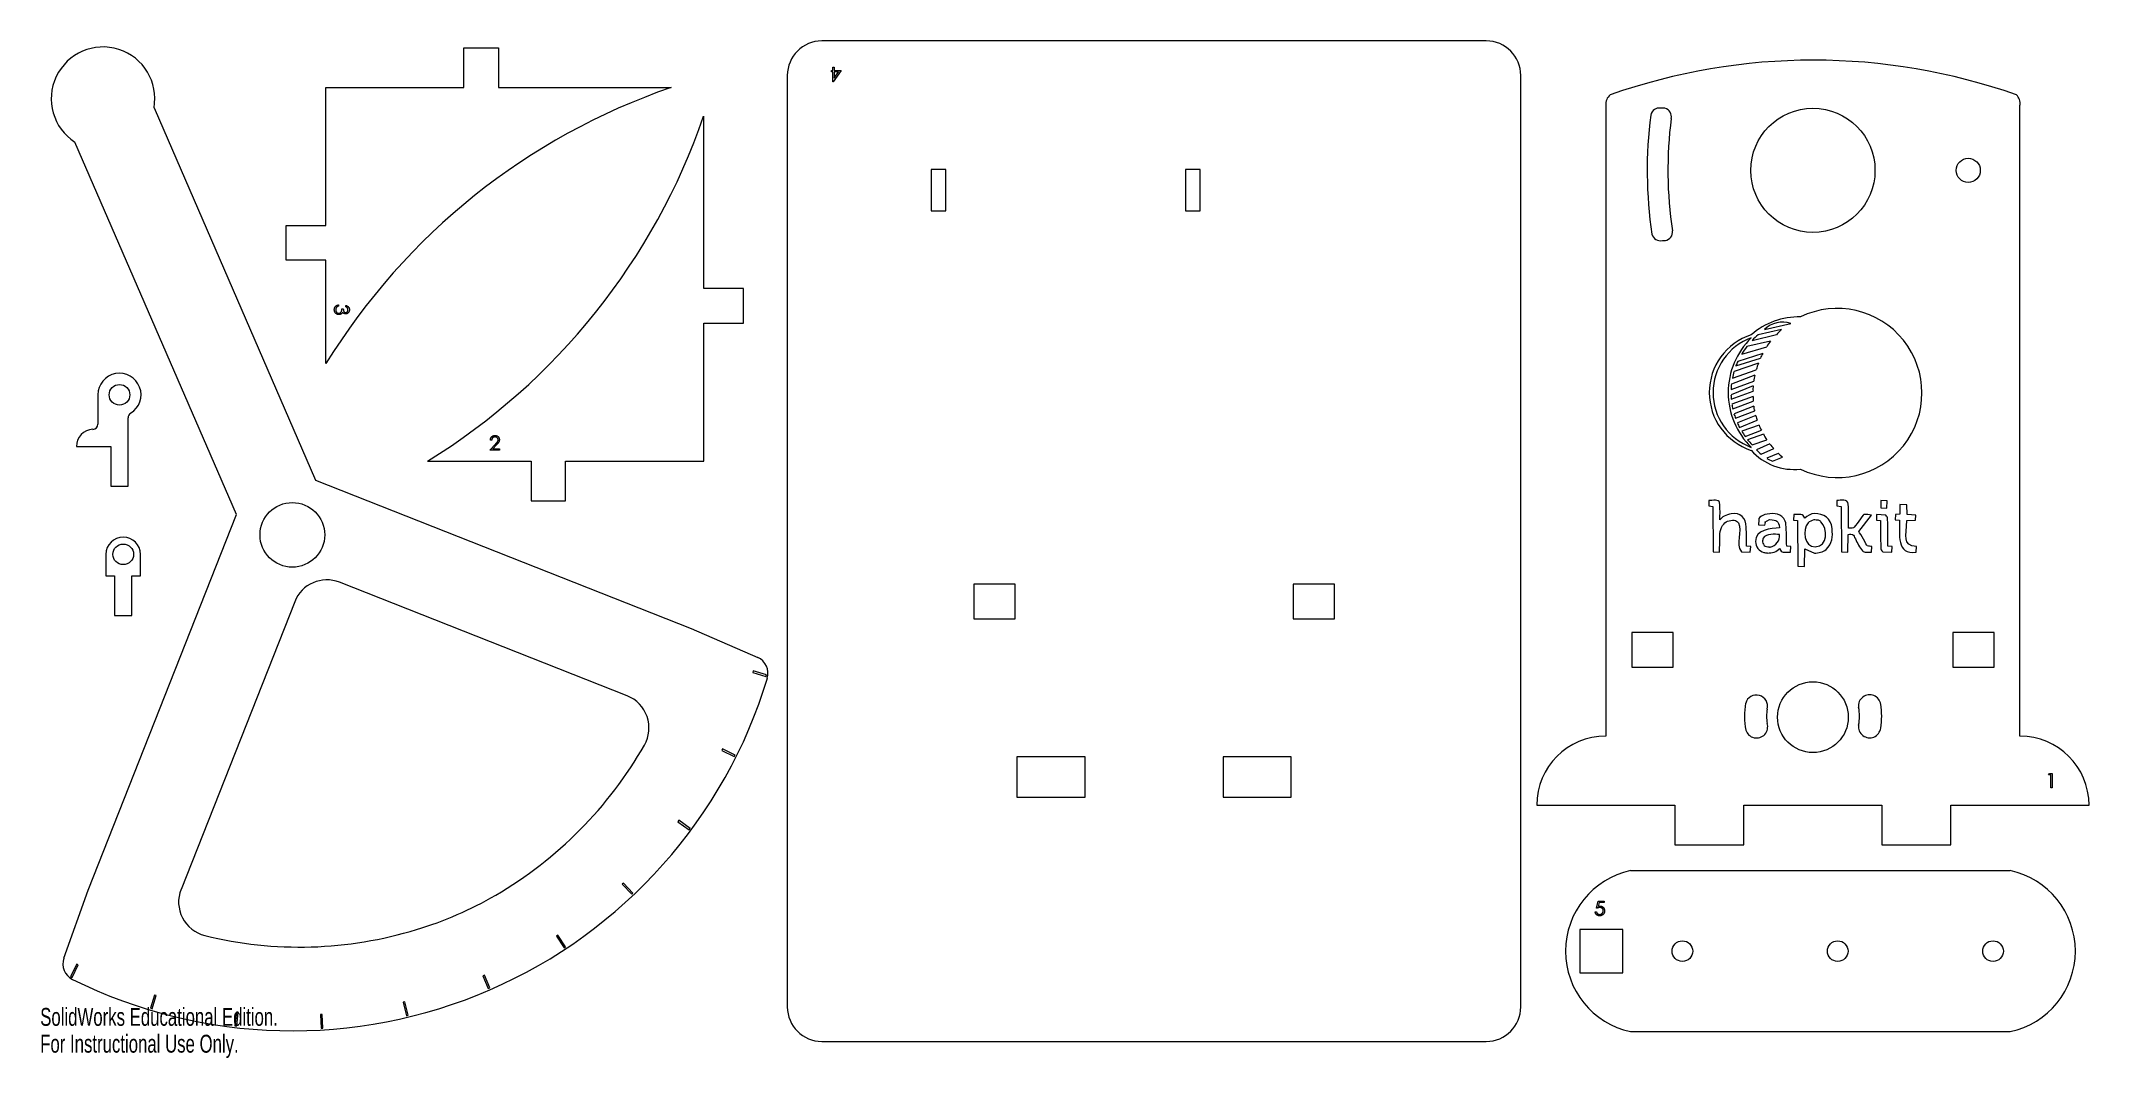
# Model space of a CAD drawing. Header units: millimetres. Extents: x 0 to 302, y 0 to 150.
import ezdxf

# ---------------------------------------------------------------- set-up
doc = ezdxf.new("R2010")
doc.units = ezdxf.units.MM
doc.styles.add('SLDTEXTSTYLE0', font='TXT', dxfattribs={"width": 0.7})

msp = doc.modelspace()

# ---------------------------------------------------------------- linework, layer by layer
at = {"color": 7, "linetype": 'Continuous', "lineweight": 15}
for p, q in [((62.37, 142.88), (62.37, 148.72)), ((62.37, 148.72), (67.45, 148.72)), ((67.45, 148.72), (67.45, 142.88)), ((212.83, 149.74), (115.04, 149.74)), ((116.44, 145.41), (116.68, 145.41)), ((116.44, 145.2), (116.44, 145.41)), ((116.68, 145.2), (116.44, 145.2)), ((116.68, 145.9), (116.87, 145.9)), ((116.68, 145.41), (116.68, 145.9)), ((116.68, 143.73), (116.68, 145.2)), ((117.88, 145.41), (116.72, 143.73)), ((116.87, 145.9), (116.87, 145.41)), ((116.87, 145.41), (117.88, 145.41)), ((117.5, 145.2), (116.87, 145.2)), ((116.87, 145.2), (116.87, 144.28)), ((116.87, 144.28), (117.5, 145.2)), ((42.05, 142.88), (62.37, 142.88)), ((42.05, 122.56), (42.05, 142.88)), ((67.45, 142.88), (92.85, 142.88)), ((109.96, 144.66), (109.96, 7.5)), ((116.72, 143.73), (116.68, 143.73)), ((217.91, 7.5), (217.91, 144.66)), ((16.76, 139.89), (40.54, 85.06)), ((97.65, 113.27), (97.65, 138.67)), ((230.42, 140.27), (230.42, 47.37)), ((239.13, 139.82), (238.5, 139.84)), ((291.38, 47.37), (291.38, 140.27)), ((28.88, 80.01), (5.1, 134.84)), ((133.27, 130.82), (131.11, 130.82)), ((131.11, 130.82), (131.11, 124.72)), ((133.27, 124.72), (133.27, 130.82)), ((170.73, 130.82), (168.57, 130.82)), ((168.57, 130.82), (168.57, 124.72)), ((170.73, 124.72), (170.73, 130.82)), ((131.11, 124.72), (133.27, 124.72)), ((168.57, 124.72), (170.73, 124.72)), ((36.21, 117.48), (36.21, 122.56)), ((36.21, 122.56), (42.05, 122.56)), ((238.75, 120.36), (239.18, 120.35)), ((42.05, 117.48), (36.21, 117.48)), ((42.05, 102.24), (42.05, 117.48)), ((103.49, 113.27), (97.65, 113.27)), ((103.49, 108.19), (103.49, 113.27)), ((43.91, 110.87), (43.91, 110.68)), ((44.4, 110.28), (44.61, 110.28)), ((44.97, 110.6), (44.97, 110.79)), ((97.65, 108.19), (103.49, 108.19)), ((97.65, 87.87), (97.65, 108.19)), ((254.68, 105.52), (251.18, 104.73)), ((251.96, 105.63), (255.54, 106.49)), ((256.26, 107.23), (252.85, 106.45)), ((253.78, 107.23), (257.65, 108.15)), ((249.57, 101.89), (253.19, 103.03)), ((253.52, 103.71), (249.84, 102.53)), ((250.43, 103.64), (254.11, 104.71)), ((248.86, 98.43), (252.21, 99.64)), ((252.36, 100.5), (248.92, 99.22)), ((249.06, 100.09), (252.56, 101.33)), ((252.89, 102.31), (249.29, 101.05)), ((8.49, 97.63), (8.49, 93.3)), ((252.13, 98.93), (248.85, 97.61)), ((248.89, 97), (252.09, 98.17)), ((252.1, 97.4), (248.98, 96.23)), ((249.11, 95.56), (252.11, 96.68)), ((12.94, 84.16), (12.94, 94.25)), ((252.2, 95.96), (249.29, 94.85)), ((249.51, 94.19), (252.33, 95.27)), ((252.5, 94.56), (249.79, 93.49)), ((250.11, 92.82), (252.72, 93.88)), ((66.44, 90.94), (66.25, 90.94)), ((252.98, 93.17), (250.43, 92.26)), ((250.93, 91.5), (253.32, 92.42)), ((253.61, 91.86), (251.29, 91.02)), ((251.94, 90.28), (254.12, 91.02)), ((5.32, 90.01), (10.4, 90.01)), ((10.4, 90.01), (10.4, 84.16)), ((57.01, 87.87), (72.25, 87.87)), ((66.17, 89.48), (66.99, 90.35)), ((67.61, 89.48), (66.17, 89.48)), ((67.16, 90.26), (66.63, 89.7)), ((66.63, 89.7), (67.61, 89.7)), ((67.61, 89.7), (67.61, 89.48)), ((72.25, 87.87), (72.25, 82.03)), ((77.33, 82.03), (77.33, 87.87)), ((77.33, 87.87), (97.65, 87.87)), ((254.57, 90.39), (252.59, 89.54)), ((253.3, 88.89), (255.17, 89.71)), ((255.78, 89.01), (254.12, 88.28)), ((254.95, 87.84), (256.45, 88.46)), ((40.54, 85.06), (95.83, 63.22)), ((10.4, 84.16), (12.94, 84.16)), ((72.25, 82.03), (77.33, 82.03)), ((245.57, 82.08), (245.57, 81.26)), ((264.44, 82.08), (264.44, 81.26)), ((271.84, 82.03), (270.9, 82.08)), ((270.9, 82.08), (270.9, 80.98)), ((271.78, 80.92), (271.84, 82.03)), ((274.71, 81.42), (273.71, 81.48)), ((273.71, 81.48), (273.71, 80.04)), ((274.76, 79.99), (274.71, 81.42)), ((7.04, 24.71), (28.88, 80.01)), ((245.57, 81.26), (246.17, 81.2)), ((246.17, 81.2), (246.23, 74.52)), ((252.91, 78.5), (253.84, 78.44)), ((253.84, 78.88), (254.51, 79.27)), ((253.9, 78.83), (253.84, 78.88)), ((253.84, 78.44), (253.9, 78.83)), ((258.09, 79.99), (258.04, 79.16)), ((258.04, 79.16), (258.65, 79.1)), ((258.65, 79.1), (258.7, 72.42)), ((264.44, 81.26), (265.05, 81.2)), ((265.05, 81.2), (265.1, 74.52)), ((267.64, 77.5), (269.52, 79.93)), ((271.62, 79.93), (270.24, 79.99)), ((270.24, 79.99), (270.24, 79.16)), ((270.24, 79.16), (270.84, 79.1)), ((270.9, 80.98), (271.78, 80.92)), ((273.05, 79.99), (273, 79.21)), ((273, 79.21), (273.66, 79.16)), ((273.71, 80.04), (273.05, 79.99)), ((274.71, 79.1), (275.98, 79.16)), ((276.03, 79.93), (274.76, 79.99)), ((275.98, 79.16), (276.03, 79.93)), ((266.04, 74.47), (266.1, 77.06)), ((9.68, 74.14), (9.68, 70.97)), ((14.76, 70.97), (14.76, 74.14)), ((246.23, 74.52), (247.17, 74.47)), ((250.37, 74.52), (251.69, 74.47)), ((251.75, 75.29), (251.14, 75.35)), ((251.69, 74.47), (251.75, 75.29)), ((254.51, 75.18), (254.56, 75.24)), ((254.56, 75.24), (254.62, 75.18)), ((257.65, 75.29), (257.05, 75.35)), ((257.6, 74.47), (257.65, 75.29)), ((258.7, 72.42), (259.64, 72.37)), ((259.64, 72.37), (259.69, 74.96)), ((259.69, 74.96), (261.13, 74.3)), ((265.1, 74.52), (266.04, 74.47)), ((269.52, 74.47), (269.57, 75.29)), ((271.17, 74.52), (272.5, 74.47)), ((272.55, 75.29), (271.95, 75.35)), ((272.5, 74.47), (272.55, 75.29)), ((276.09, 74.47), (276.14, 75.29)), ((9.68, 70.97), (10.95, 70.97)), ((10.95, 70.97), (10.95, 65.13)), ((13.49, 70.97), (14.76, 70.97)), ((13.49, 65.13), (13.49, 70.97)), ((86.39, 53.3), (44.05, 70.03)), ((143.49, 69.73), (137.4, 69.73)), ((137.4, 69.73), (137.4, 64.65)), ((143.49, 64.65), (143.49, 69.73)), ((184.39, 69.73), (184.39, 64.65)), ((190.48, 69.73), (184.39, 69.73)), ((190.48, 64.65), (190.48, 69.73)), ((37.46, 67.17), (20.73, 24.81)), ((10.95, 65.13), (13.49, 65.13)), ((137.4, 64.65), (143.49, 64.65)), ((184.39, 64.65), (190.48, 64.65)), ((95.83, 63.22), (105.6, 58.96)), ((240.33, 62.61), (234.23, 62.61)), ((234.23, 62.61), (234.23, 57.53)), ((240.33, 57.53), (240.33, 62.61)), ((287.57, 62.61), (281.48, 62.61)), ((281.48, 62.61), (281.48, 57.53)), ((287.57, 57.53), (287.57, 62.61)), ((234.23, 57.53), (240.33, 57.53)), ((281.48, 57.53), (287.57, 57.53)), ((104.95, 56.97), (104.88, 56.73)), ((104.88, 56.73), (106.82, 56.15)), ((106.9, 56.39), (104.95, 56.97)), ((106.82, 56.15), (106.9, 56.39)), ((100.44, 45.5), (100.33, 45.27)), ((100.33, 45.27), (102.14, 44.36)), ((102.26, 44.59), (100.44, 45.5)), ((102.14, 44.36), (102.26, 44.59)), ((153.78, 44.33), (143.75, 44.33)), ((143.75, 44.33), (143.75, 38.36)), ((153.78, 38.36), (153.78, 44.33)), ((184.13, 44.33), (174.1, 44.33)), ((174.1, 44.33), (174.1, 38.36)), ((184.13, 38.36), (184.13, 44.33)), ((295.58, 41.65), (295.71, 41.86)), ((295.91, 41.65), (295.58, 41.65)), ((295.71, 41.86), (296.1, 41.86)), ((295.91, 39.75), (295.91, 41.65)), ((296.1, 39.75), (295.91, 39.75)), ((296.1, 41.86), (296.1, 39.75)), ((143.75, 38.36), (153.78, 38.36)), ((174.1, 38.36), (184.13, 38.36)), ((220.26, 37.21), (240.58, 37.21)), ((240.58, 37.21), (240.58, 31.36)), ((250.74, 37.21), (271.06, 37.21)), ((250.74, 31.36), (250.74, 37.21)), ((271.06, 37.21), (271.06, 31.36)), ((281.22, 37.21), (301.54, 37.21)), ((281.22, 31.36), (281.22, 37.21)), ((94.01, 34.98), (93.85, 34.77)), ((93.85, 34.77), (95.49, 33.56)), ((95.64, 33.77), (94.01, 34.98)), ((95.49, 33.56), (95.64, 33.77)), ((240.58, 31.36), (250.74, 31.36)), ((271.06, 31.36), (281.22, 31.36)), ((289.95, 27.56), (234.07, 27.56)), ((3.48, 14.67), (7.04, 24.71)), ((85.84, 25.74), (85.66, 25.56)), ((85.66, 25.56), (87.06, 24.09)), ((87.24, 24.26), (85.84, 25.74)), ((87.06, 24.09), (87.24, 24.26)), ((228.86, 21.5), (229.05, 21.5)), ((229.07, 22.02), (229.29, 23.08)), ((229.29, 23.08), (230.16, 23.08)), ((229.44, 22.86), (229.32, 22.3)), ((230.16, 22.86), (229.44, 22.86)), ((230.16, 23.08), (230.16, 22.86)), ((226.58, 18.88), (226.58, 12.53)), ((232.93, 18.88), (226.58, 18.88)), ((232.93, 12.53), (232.93, 18.88)), ((76.2, 18.05), (75.99, 17.91)), ((75.99, 17.91), (77.11, 16.22)), ((77.32, 16.36), (76.2, 18.05)), ((77.11, 16.22), (77.32, 16.36)), ((5.37, 13.79), (4.46, 11.97)), ((4.69, 11.85), (5.6, 13.67)), ((5.6, 13.67), (5.37, 13.79)), ((65.37, 12.16), (65.14, 12.06)), ((66.18, 10.29), (65.37, 12.16)), ((226.58, 12.53), (232.93, 12.53)), ((4.46, 11.97), (4.69, 11.85)), ((16.83, 9.24), (16.25, 7.29)), ((16.49, 7.22), (17.07, 9.16)), ((17.07, 9.16), (16.83, 9.24)), ((65.14, 12.06), (65.94, 10.19)), ((65.94, 10.19), (66.18, 10.29)), ((16.25, 7.29), (16.49, 7.22)), ((28.91, 6.74), (28.67, 4.73)), ((29.16, 6.71), (28.91, 6.74)), ((28.93, 4.7), (29.16, 6.71)), ((41.48, 6.4), (41.23, 6.39)), ((41.23, 6.39), (41.35, 4.36)), ((41.61, 4.37), (41.48, 6.4)), ((53.68, 8.24), (53.43, 8.18)), ((53.43, 8.18), (53.9, 6.2)), ((54.15, 6.26), (53.68, 8.24)), ((53.9, 6.2), (54.15, 6.26)), ((28.67, 4.73), (28.93, 4.7)), ((41.35, 4.36), (41.61, 4.37)), ((234.07, 3.86), (289.95, 3.86)), ((115.04, 2.42), (212.83, 2.42))]:
    msp.add_line(p, q, dxfattribs=at)
for centre, radius in [((260.9, 130.68), 9.14), ((283.76, 130.68), 1.78), ((11.67, 97.63), 1.52), ((37.11, 77.01), 4.76), ((12.22, 74.14), 1.52), ((260.9, 50.16), 5.21), ((241.69, 15.71), 1.52), ((264.55, 15.71), 1.52), ((287.41, 15.71), 1.52)]:
    msp.add_circle(centre, radius, dxfattribs=at)
for centre, radius, start, end in [((9.25, 141.23), 7.62, 349.8887, 237.0033), ((115.04, 144.66), 5.08, 90, 180), ((212.83, 144.66), 5.08, 0, 90), ((260.97, 56.86), 90.05, 70.6031, 109.3969), ((124.27, 51.53), 96.6, 108.983, 148.3366), ((232.19, 140.42), 1.78, 129.5696, 184.9503), ((289.62, 140.53), 1.78, 351.658, 45.4028), ((6.3, 170.09), 96.6, 301.6634, 341.017), ((299.76, 130.68), 63.25, 172.5987, 188.5527), ((238.29, 138.59), 1.27, 80.4229, 169.2769), ((238.81, 138.59), 1.27, 346.5757, 75.4297), ((299.76, 130.68), 60.2, 172.7279, 188.4925), ((238.44, 121.58), 1.26, 193.9973, 283.9973), ((238.97, 121.6), 1.27, 279.6385, 8.4925), ((258.82, 98.54), 10.56, 88.6203, 131.427), ((264.5, 97.9), 12.45, 244.1768, 115.8232), ((254.6, 97.96), 8.95, 108.026, 251.974), ((254.79, 97.96), 8.59, 110.157, 249.843), ((259.69, 97.96), 11.26, 134.2971, 225.7029), ((258.86, 98.99), 9.58, 128.8647, 136.0623), ((256.45, 104.59), 3.76, 71.4037, 135.2898), ((257.16, 103.15), 3.42, 136.375, 152.9204), ((259.46, 103.4), 4.99, 129.8776, 141.8672), ((259.88, 97.95), 11.04, 155.4798, 159.0979), ((259.88, 97.95), 11.04, 142.0647, 148.9709), ((255.98, 102.09), 2.95, 146.5577, 161.4668), ((11.67, 97.63), 3.17, 301.073, 180), ((259.88, 97.95), 11.04, 163.667, 168.8245), ((256.26, 99.37), 4.06, 163.861, 176.1886), ((256.44, 100.59), 3.94, 154.1619, 169.2814), ((259.88, 97.95), 11.04, 181.7691, 184.9375), ((259.88, 97.95), 11.04, 173.368, 177.4945), ((254.43, 98.43), 2.35, 167.8425, 186.3464), ((257.18, 97.1), 5.09, 176.5976, 184.7676), ((13.7, 94.25), 0.762, 121.073, 180), ((259.88, 97.95), 11.04, 188.9733, 192.5189), ((259.88, 97.95), 11.04, 196.333, 199.9022), ((259.88, 97.95), 11.04, 203.8572, 207.6674), ((253.78, 95.9), 1.58, 177.6969, 203.4214), ((255.14, 95), 2.67, 189.5163, 204.8775), ((7.86, 90.01), 2.54, 92.2042, 180), ((7.73, 93.3), 0.762, 272.2042, 0), ((259.88, 97.95), 11.04, 211.0291, 215.7531), ((259.88, 97.95), 11.04, 218.8782, 224.0052), ((256.25, 94.19), 3.43, 197.3279, 211.0714), ((256.28, 92.91), 2.87, 201.397, 221.1218), ((258.09, 95.01), 8.37, 221.5732, 276.7192), ((258.12, 94.82), 7.65, 223.7096, 230.9261), ((258.08, 94.82), 7.65, 238.8121, 245.8449), ((257.07, 92), 2.98, 212.851, 230.3741), ((260.06, 93.49), 6.19, 226.3128, 234.276), ((12.22, 74.14), 2.54, 0, 180), ((254.22, 76.92), 1.78, 282.9104, 4.436), ((42.18, 65.3), 5.08, 68.446, 158.446), ((104.58, 56.63), 2.54, 343.1977, 66.446), ((37.11, 77.01), 73.03, 243.6943, 343.1977), ((84.52, 48.58), 5.08, 330.2236, 68.446), ((260.93, 50.3), 10.11, 169.0736, 191.6717), ((252.59, 51.79), 1.64, 344.8864, 164.8864), ((260.93, 50.3), 6.84, 171.0811, 188.9189), ((269.25, 51.83), 1.64, 7.7161, 187.7161), ((260.93, 50.3), 6.83, 348.9062, 11.0938), ((260.93, 50.3), 10.1, 350, 10), ((252.6, 48.75), 1.65, 197.3971, 17.3971), ((269.25, 48.76), 1.64, 172.2839, 352.2839), ((36.57, 76.01), 60.33, 300.3369, 330.2236), ((230.42, 37.21), 10.16, 90, 180), ((291.38, 37.21), 10.16, 0, 90), ((236.61, 15.71), 12.12, 102.0988, 257.9012), ((287.41, 15.71), 12.12, 282.0988, 77.9012), ((25.45, 22.95), 5.08, 158.446, 256.0649), ((39.32, 71.89), 55.38, 286.8615, 300.0304), ((38.22, 74.43), 58.12, 256.0649, 287.1736), ((5.87, 13.82), 2.54, 160.446, 243.6943), ((115.04, 7.5), 5.08, 180, 270), ((212.83, 7.5), 5.08, 270, 0)]:
    msp.add_arc(centre, radius, start, end, dxfattribs=at)
for points, knots in [([(43.28, 110.17), (43.29, 110.19), (43.29, 110.23), (43.29, 110.3), (43.31, 110.36), (43.32, 110.42), (43.35, 110.48), (43.37, 110.53), (43.41, 110.58), (43.44, 110.63), (43.48, 110.68), (43.53, 110.72), (43.58, 110.75), (43.64, 110.79), (43.7, 110.81), (43.77, 110.84), (43.84, 110.86), (43.88, 110.87), (43.91, 110.87)], [0, 0, 0, 0, 0.065538, 0.128956, 0.190367, 0.249965, 0.308569, 0.366415, 0.424556, 0.483181, 0.542251, 0.601744, 0.662508, 0.7245, 0.789139, 0.856354, 0.926299, 1, 1, 1, 1]), ([(43.97, 109.44), (43.94, 109.44), (43.88, 109.44), (43.79, 109.46), (43.71, 109.49), (43.62, 109.53), (43.55, 109.58), (43.48, 109.64), (43.42, 109.72), (43.37, 109.79), (43.33, 109.88), (43.3, 109.97), (43.29, 110.07), (43.29, 110.13), (43.28, 110.17)], [0, 0, 0, 0, 0.079635, 0.158895, 0.23958, 0.322382, 0.405793, 0.487884, 0.569711, 0.653048, 0.737434, 0.822573, 0.909763, 1, 1, 1, 1]), ([(43.62, 110.52), (43.61, 110.51), (43.59, 110.48), (43.57, 110.44), (43.55, 110.4), (43.53, 110.36), (43.52, 110.31), (43.51, 110.27), (43.5, 110.22), (43.5, 110.18), (43.5, 110.16)], [0, 0, 0, 0, 0.11826, 0.236156, 0.35563, 0.476249, 0.600164, 0.728633, 0.861326, 1, 1, 1, 1]), ([(43.5, 110.16), (43.5, 110.14), (43.5, 110.11), (43.51, 110.05), (43.52, 110), (43.53, 109.94), (43.55, 109.9), (43.58, 109.85), (43.6, 109.81), (43.63, 109.77), (43.67, 109.74), (43.7, 109.71), (43.74, 109.68), (43.78, 109.66), (43.82, 109.65), (43.86, 109.63), (43.91, 109.63), (43.93, 109.63), (43.95, 109.63)], [0, 0, 0, 0, 0.076062, 0.148732, 0.218375, 0.285723, 0.351058, 0.414935, 0.478486, 0.542169, 0.60475, 0.664119, 0.7215, 0.777616, 0.832666, 0.887858, 0.943468, 1, 1, 1, 1]), ([(43.91, 110.68), (43.89, 110.68), (43.86, 110.67), (43.82, 110.65), (43.77, 110.63), (43.74, 110.61), (43.7, 110.59), (43.67, 110.57), (43.64, 110.55), (43.62, 110.53), (43.62, 110.52)], [0, 0, 0, 0, 0.14977, 0.291316, 0.425966, 0.55216, 0.671527, 0.786122, 0.895325, 1, 1, 1, 1]), ([(43.95, 109.63), (43.97, 109.63), (44.01, 109.63), (44.07, 109.64), (44.12, 109.67), (44.18, 109.7), (44.22, 109.74), (44.27, 109.78), (44.3, 109.84), (44.33, 109.89), (44.34, 109.93), (44.36, 109.97), (44.37, 110.01), (44.37, 110.05), (44.38, 110.1), (44.39, 110.16), (44.39, 110.22), (44.4, 110.26), (44.4, 110.28)], [0, 0, 0, 0, 0.066903, 0.133472, 0.201015, 0.271618, 0.342884, 0.413833, 0.485572, 0.559817, 0.599915, 0.643623, 0.691922, 0.744713, 0.801511, 0.862871, 0.929335, 1, 1, 1, 1]), ([(44.34, 109.56), (44.33, 109.55), (44.3, 109.53), (44.26, 109.51), (44.21, 109.48), (44.17, 109.47), (44.12, 109.45), (44.07, 109.44), (44.02, 109.44), (43.98, 109.44), (43.97, 109.44)], [0, 0, 0, 0, 0.1281455, 0.2541925, 0.3781411, 0.5013808, 0.623957, 0.7470759, 0.8728647, 1, 1, 1, 1]), ([(44.52, 109.79), (44.51, 109.77), (44.49, 109.72), (44.45, 109.66), (44.4, 109.61), (44.36, 109.58), (44.34, 109.56)], [0, 0, 0, 0, 0.253916, 0.503896, 0.750255, 1, 1, 1, 1]), ([(44.96, 109.54), (44.94, 109.54), (44.89, 109.55), (44.83, 109.56), (44.77, 109.58), (44.71, 109.6), (44.66, 109.64), (44.61, 109.68), (44.56, 109.73), (44.54, 109.77), (44.52, 109.79)], [0, 0, 0, 0, 0.128068, 0.250608, 0.37063, 0.490072, 0.610375, 0.734313, 0.863217, 1, 1, 1, 1]), ([(44.61, 110.28), (44.61, 110.25), (44.62, 110.2), (44.63, 110.12), (44.64, 110.05), (44.66, 109.99), (44.69, 109.92), (44.72, 109.87), (44.75, 109.83), (44.79, 109.79), (44.83, 109.77), (44.87, 109.75), (44.92, 109.74), (44.95, 109.73), (44.96, 109.73)], [0, 0, 0, 0, 0.110151, 0.215684, 0.318037, 0.418137, 0.511656, 0.596672, 0.673801, 0.744527, 0.810701, 0.874075, 0.936704, 1, 1, 1, 1]), ([(44.96, 109.73), (44.97, 109.73), (44.99, 109.73), (45.03, 109.74), (45.06, 109.75), (45.09, 109.76), (45.12, 109.78), (45.14, 109.8), (45.17, 109.83), (45.2, 109.85), (45.22, 109.89), (45.24, 109.92), (45.25, 109.95), (45.27, 109.99), (45.28, 110.03), (45.29, 110.07), (45.29, 110.12), (45.29, 110.14), (45.29, 110.16)], [0, 0, 0, 0, 0.055265, 0.109948, 0.163898, 0.21807, 0.273285, 0.330884, 0.390478, 0.454119, 0.518941, 0.583379, 0.648575, 0.715078, 0.782538, 0.852347, 0.924941, 1, 1, 1, 1]), ([(45.51, 110.16), (45.51, 110.13), (45.51, 110.08), (45.49, 110), (45.47, 109.92), (45.44, 109.85), (45.39, 109.78), (45.35, 109.72), (45.29, 109.67), (45.23, 109.62), (45.17, 109.59), (45.1, 109.56), (45.03, 109.55), (44.98, 109.54), (44.96, 109.54)], [0, 0, 0, 0, 0.090254, 0.17854, 0.266093, 0.354631, 0.441886, 0.525747, 0.608114, 0.690197, 0.770821, 0.848326, 0.924012, 1, 1, 1, 1]), ([(44.97, 110.79), (44.99, 110.79), (45.03, 110.78), (45.09, 110.76), (45.15, 110.73), (45.2, 110.71), (45.25, 110.68), (45.29, 110.64), (45.33, 110.6), (45.37, 110.56), (45.4, 110.52), (45.43, 110.47), (45.46, 110.43), (45.48, 110.38), (45.49, 110.33), (45.5, 110.27), (45.51, 110.22), (45.51, 110.18), (45.51, 110.16)], [0, 0, 0, 0, 0.0726253, 0.1419766, 0.2089849, 0.2739569, 0.3368893, 0.398745, 0.4601159, 0.5208249, 0.5809945, 0.6401519, 0.6986225, 0.7572711, 0.8164267, 0.876254, 0.9371653, 1, 1, 1, 1]), ([(45.29, 110.16), (45.29, 110.18), (45.29, 110.23), (45.28, 110.3), (45.25, 110.36), (45.23, 110.41), (45.2, 110.45), (45.17, 110.47), (45.15, 110.5), (45.12, 110.52), (45.09, 110.54), (45.05, 110.56), (45.01, 110.58), (44.98, 110.6), (44.97, 110.6)], [0, 0, 0, 0, 0.122728, 0.239717, 0.351862, 0.463202, 0.520261, 0.579432, 0.640596, 0.705298, 0.773236, 0.844649, 0.920046, 1, 1, 1, 1]), ([(66.25, 90.94), (66.25, 90.97), (66.26, 91.02), (66.27, 91.09), (66.28, 91.16), (66.31, 91.22), (66.34, 91.29), (66.37, 91.35), (66.41, 91.4), (66.46, 91.45), (66.51, 91.5), (66.56, 91.54), (66.62, 91.57), (66.68, 91.6), (66.74, 91.62), (66.81, 91.64), (66.87, 91.65), (66.92, 91.65), (66.94, 91.65)], [0, 0, 0, 0, 0.068791, 0.135103, 0.198979, 0.261904, 0.323495, 0.385195, 0.446969, 0.509765, 0.572251, 0.633405, 0.693251, 0.752583, 0.812579, 0.873275, 0.93555, 1, 1, 1, 1]), ([(66.93, 91.43), (66.92, 91.43), (66.89, 91.43), (66.84, 91.42), (66.79, 91.41), (66.75, 91.4), (66.71, 91.38), (66.67, 91.36), (66.63, 91.33), (66.6, 91.3), (66.56, 91.27), (66.54, 91.23), (66.51, 91.19), (66.49, 91.15), (66.47, 91.1), (66.46, 91.05), (66.45, 91), (66.45, 90.96), (66.44, 90.94)], [0, 0, 0, 0, 0.064439, 0.126547, 0.186887, 0.245878, 0.304041, 0.362191, 0.420976, 0.48066, 0.5406, 0.600689, 0.661936, 0.724443, 0.789038, 0.856314, 0.926352, 1, 1, 1, 1]), ([(67.39, 91), (67.39, 91.02), (67.39, 91.05), (67.39, 91.09), (67.38, 91.13), (67.36, 91.17), (67.34, 91.2), (67.32, 91.24), (67.29, 91.27), (67.26, 91.31), (67.23, 91.33), (67.19, 91.36), (67.15, 91.38), (67.11, 91.4), (67.07, 91.41), (67.03, 91.42), (66.98, 91.43), (66.95, 91.43), (66.93, 91.43)], [0, 0, 0, 0, 0.061965, 0.122122, 0.180988, 0.239933, 0.299906, 0.359989, 0.421776, 0.486576, 0.551535, 0.615018, 0.677259, 0.73973, 0.80305, 0.866495, 0.931973, 1, 1, 1, 1]), ([(66.94, 91.65), (66.97, 91.65), (67.01, 91.65), (67.08, 91.64), (67.14, 91.62), (67.2, 91.6), (67.26, 91.58), (67.31, 91.54), (67.36, 91.51), (67.41, 91.46), (67.45, 91.41), (67.48, 91.36), (67.51, 91.31), (67.54, 91.26), (67.56, 91.2), (67.57, 91.14), (67.58, 91.08), (67.58, 91.04), (67.58, 91.02)], [0, 0, 0, 0, 0.069475, 0.136517, 0.200789, 0.26383, 0.325735, 0.387291, 0.449509, 0.512968, 0.576275, 0.63758, 0.697903, 0.757172, 0.816599, 0.876653, 0.93729, 1, 1, 1, 1]), ([(66.99, 90.35), (67.01, 90.37), (67.05, 90.41), (67.11, 90.47), (67.15, 90.53), (67.2, 90.58), (67.24, 90.62), (67.27, 90.67), (67.3, 90.7), (67.32, 90.75), (67.35, 90.8), (67.38, 90.87), (67.39, 90.93), (67.39, 90.98), (67.39, 91)], [0, 0, 0, 0, 0.110803, 0.212829, 0.306101, 0.390647, 0.466924, 0.534481, 0.593587, 0.644557, 0.7362, 0.825024, 0.911986, 1, 1, 1, 1]), ([(67.58, 91.02), (67.58, 90.99), (67.58, 90.93), (67.56, 90.85), (67.54, 90.76), (67.5, 90.7), (67.47, 90.64), (67.44, 90.6), (67.41, 90.55), (67.37, 90.5), (67.32, 90.44), (67.27, 90.39), (67.21, 90.32), (67.18, 90.28), (67.16, 90.26)], [0, 0, 0, 0, 0.098702, 0.195672, 0.292422, 0.391343, 0.444462, 0.504229, 0.570352, 0.642546, 0.722288, 0.807921, 0.90047, 1, 1, 1, 1]), ([(247.22, 79.21), (247.22, 80.06), (247.26, 80.91), (247.17, 81.75), (247.11, 82.26), (246.13, 82.06), (245.57, 82.08)], [0, 0, 0, 0, 1, 1, 1, 2, 2, 2, 2]), ([(266.15, 78), (266.13, 79.18), (266.15, 80.35), (266.1, 81.53), (266.06, 82.37), (264.92, 82.06), (264.44, 82.08)], [0, 0, 0, 0, 1, 1, 1, 2, 2, 2, 2]), ([(247.17, 74.47), (247.18, 75.37), (247.19, 76.27), (247.22, 77.17), (247.24, 77.6), (247.37, 78.03), (247.61, 78.39), (248.03, 79.02), (248.59, 79.19), (249.32, 79.16), (249.54, 79.15), (249.83, 78.97), (249.93, 78.77), (250.57, 77.49), (249.47, 75.71), (250.37, 74.52)], [0, 0, 0, 0, 1, 1, 1, 2, 2, 2, 3, 3, 3, 4, 4, 4, 5, 5, 5, 5]), ([(251.14, 75.35), (251.12, 76.29), (251.12, 77.23), (251.09, 78.16), (251.04, 79.5), (250.25, 80.35), (248.88, 80.1), (248.52, 80.03), (248.15, 79.94), (247.83, 79.76), (247.59, 79.64), (247.41, 79.4), (247.22, 79.21)], [0, 0, 0, 0, 1, 1, 1, 2, 2, 2, 3, 3, 3, 4, 4, 4, 4]), ([(257.05, 75.35), (257.01, 76.42), (257.01, 77.49), (256.94, 78.55), (256.91, 78.86), (256.79, 79.18), (256.6, 79.43), (255.98, 80.29), (254.74, 80.21), (253.84, 79.99), (253.64, 79.93), (252.99, 79.69), (252.96, 79.43), (252.93, 79.12), (252.92, 78.81), (252.91, 78.5)], [0, 0, 0, 0, 1, 1, 1, 2, 2, 2, 3, 3, 3, 4, 4, 4, 5, 5, 5, 5]), ([(261.02, 79.21), (260.75, 79.1), (260.4, 79), (260.19, 78.77), (259.33, 77.8), (259.61, 75.15), (261.24, 75.24)], [3, 3, 3, 3, 4, 4, 4, 5, 5, 5, 5]), ([(261.13, 74.3), (261.73, 74.38), (262.37, 74.43), (262.84, 74.85), (263.77, 75.68), (263.85, 76.76), (263.72, 77.94), (263.56, 79.45), (262.5, 80.15), (261.13, 80.15), (260.6, 80.15), (260.09, 79.79), (259.69, 79.49)], [0, 0, 0, 0, 1, 1, 1, 2, 2, 2, 3, 3, 3, 4, 4, 4, 4]), ([(261.24, 75.24), (263.13, 75.34), (263.12, 77.88), (262.07, 78.94), (261.99, 79.01), (261.83, 79.14), (261.74, 79.16), (261.5, 79.19), (261.26, 79.19), (261.02, 79.21)], [0, 0, 0, 0, 1, 1, 1, 2, 2, 2, 3, 3, 3, 3]), ([(269.52, 79.93), (269.15, 79.95), (268.78, 80.03), (268.42, 79.99), (268.19, 79.96), (267.1, 78.13), (266.87, 78.05), (266.64, 77.97), (266.39, 78.02), (266.15, 78)], [0, 0, 0, 0, 1, 1, 1, 2, 2, 2, 3, 3, 3, 3]), ([(270.84, 79.1), (270.86, 77.8), (270.85, 76.49), (270.9, 75.18), (270.91, 74.81), (270.99, 74.77), (271.17, 74.52)], [0, 0, 0, 0, 1, 1, 1, 2, 2, 2, 2]), ([(271.95, 75.35), (271.93, 76.66), (271.94, 77.96), (271.89, 79.27), (271.88, 79.64), (271.8, 79.68), (271.62, 79.93)], [0, 0, 0, 0, 1, 1, 1, 2, 2, 2, 2]), ([(256, 78.05), (254.72, 77.92), (252.37, 77.82), (252.46, 76.01), (252.48, 75.67), (252.6, 75.3), (252.8, 75.02), (252.97, 74.76), (253.4, 74.47), (253.68, 74.41), (253.84, 74.38), (254.01, 74.39), (254.18, 74.36), (254.2, 74.35), (254.21, 74.32), (254.23, 74.3)], [0, 0, 0, 0, 1, 1, 1, 2, 2, 2, 3, 3, 3, 4, 4, 4, 5, 5, 5, 5]), ([(256, 77.06), (255.27, 77.1), (254.1, 77.24), (253.57, 76.51), (253.51, 76.43), (253.54, 76.32), (253.51, 76.23), (253.51, 76.21), (253.48, 76.2), (253.46, 76.18)], [0, 0, 0, 0, 1, 1, 1, 2, 2, 2, 3, 3, 3, 3]), ([(253.46, 76.18), (253.52, 75.89), (253.52, 75.72), (253.73, 75.46), (253.88, 75.28), (254.29, 75.28), (254.45, 75.24), (254.48, 75.23), (254.49, 75.2), (254.51, 75.18)], [0, 0, 0, 0, 1, 1, 1, 2, 2, 2, 3, 3, 3, 3]), ([(266.1, 77.06), (266.32, 77.12), (266.69, 77.16), (266.87, 76.95), (266.95, 76.86), (266.97, 76.73), (267.04, 76.62), (267.35, 76.08), (267.65, 75.34), (268.03, 74.85), (268.47, 74.28), (268.59, 74.51), (269.52, 74.47)], [0, 0, 0, 0, 1, 1, 1, 2, 2, 2, 3, 3, 3, 4, 4, 4, 4]), ([(269.57, 75.29), (269.35, 75.33), (269.13, 75.34), (268.91, 75.4), (268.78, 75.44), (267.92, 77.22), (267.64, 77.5)], [0, 0, 0, 0, 1, 1, 1, 2, 2, 2, 2]), ([(254.23, 74.3), (254.56, 74.36), (254.9, 74.37), (255.22, 74.47), (255.53, 74.56), (255.75, 74.82), (256, 75.02)], [0, 0, 0, 0, 1, 1, 1, 2, 2, 2, 2]), ([(229.5, 20.91), (229.48, 20.91), (229.44, 20.91), (229.38, 20.92), (229.32, 20.93), (229.26, 20.95), (229.21, 20.97), (229.16, 21), (229.11, 21.03), (229.07, 21.07), (229.02, 21.11), (228.99, 21.16), (228.95, 21.21), (228.92, 21.26), (228.9, 21.32), (228.88, 21.38), (228.87, 21.44), (228.86, 21.48), (228.86, 21.5)], [0, 0, 0, 0, 0.065421, 0.128708, 0.190236, 0.250724, 0.310637, 0.370766, 0.431615, 0.493523, 0.555883, 0.617342, 0.678668, 0.740711, 0.802985, 0.866803, 0.932347, 1, 1, 1, 1]), ([(229.05, 21.5), (229.05, 21.48), (229.06, 21.44), (229.08, 21.39), (229.1, 21.34), (229.13, 21.3), (229.17, 21.26), (229.2, 21.23), (229.25, 21.2), (229.3, 21.17), (229.35, 21.15), (229.4, 21.13), (229.46, 21.12), (229.49, 21.12), (229.51, 21.12)], [0, 0, 0, 0, 0.094687, 0.181994, 0.264377, 0.34218, 0.418618, 0.496509, 0.577369, 0.661511, 0.746733, 0.831258, 0.915206, 1, 1, 1, 1]), ([(229.54, 22.13), (229.52, 22.13), (229.49, 22.13), (229.44, 22.12), (229.38, 22.11), (229.32, 22.1), (229.27, 22.08), (229.2, 22.07), (229.14, 22.04), (229.09, 22.03), (229.07, 22.02)], [0, 0, 0, 0, 0.102203, 0.211023, 0.3251, 0.446502, 0.573788, 0.708901, 0.850358, 1, 1, 1, 1]), ([(229.32, 22.3), (229.35, 22.31), (229.39, 22.32), (229.45, 22.33), (229.51, 22.34), (229.55, 22.34), (229.57, 22.34)], [0, 0, 0, 0, 0.275068, 0.532901, 0.773973, 1, 1, 1, 1]), ([(230.24, 21.65), (230.24, 21.63), (230.24, 21.6), (230.23, 21.55), (230.23, 21.5), (230.22, 21.45), (230.2, 21.4), (230.19, 21.36), (230.17, 21.31), (230.14, 21.27), (230.12, 21.22), (230.09, 21.18), (230.06, 21.15), (230.03, 21.11), (230, 21.08), (229.96, 21.05), (229.92, 21.02), (229.88, 21), (229.84, 20.98), (229.8, 20.96), (229.75, 20.94), (229.7, 20.93), (229.66, 20.92), (229.61, 20.91), (229.55, 20.91), (229.52, 20.91), (229.5, 20.91)], [0, 0, 0, 0, 0.0440145, 0.0874341, 0.1301184, 0.1725537, 0.2145548, 0.2562981, 0.2984382, 0.340849, 0.3827152, 0.423924, 0.4642462, 0.5040737, 0.5438619, 0.5835667, 0.6230943, 0.6632291, 0.7035513, 0.7439379, 0.7845413, 0.8257501, 0.8677574, 0.9107452, 0.9549144, 1, 1, 1, 1]), ([(229.51, 21.12), (229.53, 21.12), (229.57, 21.12), (229.62, 21.13), (229.67, 21.14), (229.72, 21.16), (229.76, 21.18), (229.81, 21.21), (229.85, 21.24), (229.89, 21.28), (229.93, 21.31), (229.96, 21.36), (229.99, 21.4), (230.01, 21.45), (230.03, 21.5), (230.04, 21.55), (230.05, 21.6), (230.05, 21.64), (230.05, 21.66)], [0, 0, 0, 0, 0.0642073, 0.1264247, 0.1876803, 0.2482164, 0.3083051, 0.369661, 0.4316986, 0.4959469, 0.559758, 0.6222954, 0.6839106, 0.7450924, 0.8067402, 0.8690866, 0.93329, 1, 1, 1, 1]), ([(230.05, 21.66), (230.05, 21.68), (230.05, 21.71), (230.04, 21.76), (230.03, 21.8), (230.02, 21.85), (230, 21.89), (229.97, 21.93), (229.94, 21.96), (229.91, 22), (229.87, 22.03), (229.84, 22.05), (229.79, 22.08), (229.75, 22.1), (229.7, 22.11), (229.65, 22.12), (229.59, 22.13), (229.56, 22.13), (229.54, 22.13)], [0, 0, 0, 0, 0.065351, 0.127916, 0.18836, 0.247216, 0.30563, 0.36377, 0.422661, 0.482687, 0.5433, 0.604118, 0.664965, 0.727413, 0.791468, 0.858055, 0.927037, 1, 1, 1, 1]), ([(229.57, 22.34), (229.6, 22.34), (229.64, 22.34), (229.71, 22.33), (229.78, 22.32), (229.84, 22.3), (229.9, 22.27), (229.95, 22.24), (230, 22.2), (230.05, 22.15), (230.1, 22.1), (230.13, 22.05), (230.17, 21.99), (230.19, 21.93), (230.21, 21.86), (230.23, 21.8), (230.24, 21.72), (230.24, 21.68), (230.24, 21.65)], [0, 0, 0, 0, 0.065808, 0.129394, 0.190894, 0.251281, 0.310815, 0.370371, 0.430768, 0.492881, 0.555104, 0.616067, 0.677256, 0.73826, 0.800762, 0.864778, 0.931045, 1, 1, 1, 1])]:
    msp.add_open_spline(points, degree=3, knots=knots, dxfattribs=at)
for points in [[(254.51, 79.27), (255.65, 79.17), (255.81, 79.16), (256, 78.05)], [(259.69, 79.49), (259.44, 80.25), (258.98, 79.95), (258.09, 79.99)], [(273.66, 79.16), (273.69, 77.19), (273.16, 73.98), (276.09, 74.47)], [(276.14, 75.29), (273.95, 75.49), (274.75, 76.8), (274.71, 79.1)], [(256, 75.02), (256.31, 74.24), (256.6, 74.51), (257.6, 74.47)]]:
    msp.add_open_spline(points, degree=3, dxfattribs=at)

# ---------------------------------------------------------------- texts
at = {"color": 7, "linetype": 'Continuous', "char_height": 2.6365, "attachment_point": 1, "style": 'SLDTEXTSTYLE0'}
for s, insert in [('SolidWorks Educational Edition.', (0, 7.35)), ('For Instructional Use Only.', (0, 3.4))]:
    msp.add_mtext(s, dxfattribs=dict(at, insert=insert))

doc.saveas('drawing.dxf')
